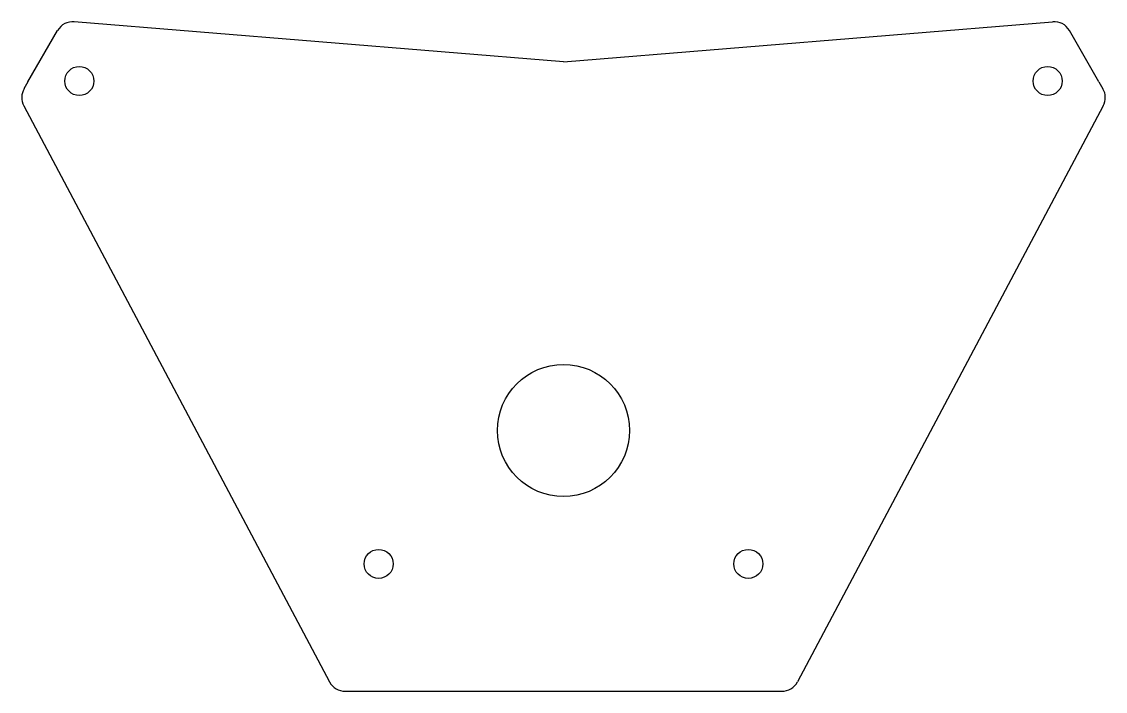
# Model space of a CAD drawing. Header units: millimetres. Extents: x -42 to 81, y 9 to 85.
import ezdxf

# ---------------------------------------------------------------- set-up
doc = ezdxf.new("R2010")
doc.units = ezdxf.units.MM

msp = doc.modelspace()

# ---------------------------------------------------------------- linework, layer by layer
for p, q in [((19.79, 80.94), (-35.73, 85.49)), ((19.79, 80.94), (75.31, 85.49)), ((-40.99, 78.67), (-37.62, 84.5)), ((80.57, 78.67), (77.21, 84.5)), ((-40.99, 78.67), (-41.44, 77.89)), ((80.57, 78.67), (81.02, 77.89)), ((-41.47, 75.95), (-6.75, 10.54)), ((81.06, 75.95), (46.34, 10.54)), ((-4.99, 9.48), (44.57, 9.48))]:
    msp.add_line(p, q)
for centre, radius in [((-35.16, 78.76), 1.65), ((74.74, 78.76), 1.65), ((19.79, 39.09), 7.5), ((-1.19, 23.94), 1.65), ((40.77, 23.94), 1.65)]:
    msp.add_circle(centre, radius)
for centre, start, end in [((-35.89, 83.5), 85.3177, 150), ((75.48, 83.5), 30, 94.6823), ((-39.7, 76.89), 150, 207.957), ((79.29, 76.89), 332.043, 30), ((-4.99, 11.48), 207.957, 270), ((44.57, 11.48), 270, 332.043)]:
    msp.add_arc(centre, 2, start, end)

doc.saveas('drawing.dxf')
